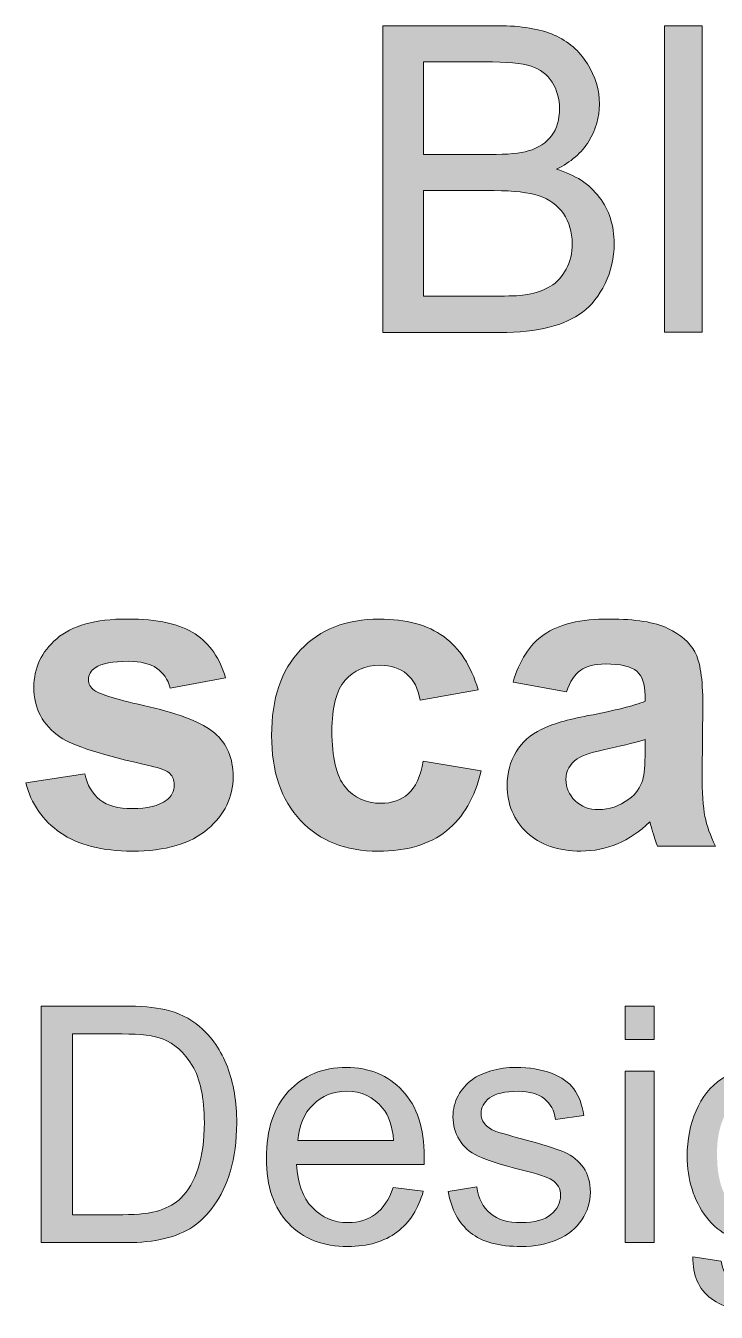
# Model space of a CAD drawing. Header units: inches. Extents: x 1117 to 1992, y -2324 to -585.
# Drawn here: x 1322.21 to 1336.84, y -653.91 to -626.66 of the extents above; entities that cross this region are included whole.
import ezdxf

# ---------------------------------------------------------------- set-up
doc = ezdxf.new("R2010")
doc.units = ezdxf.units.IN
doc.header["$MEASUREMENT"] = 0
doc.layers.add('Layer 1', color=7, linetype='Continuous')

# ---------------------------------------------------------------- blocks, each defined once
blk = doc.blocks.new('block 11')
at = {"layer": 'Layer 1', "true_color": 0x010101}
h = blk.add_hatch(color=18, dxfattribs=at)
h.dxf.hatch_style = 2
edge = h.paths.add_edge_path()
edge.add_spline(control_points=[(1329.779, -633.153), (1329.779, -633.153), (1329.779, -626.66), (1329.779, -626.66), (1329.779, -626.66), (1332.215, -626.66), (1332.215, -626.66), (1332.711, -626.66), (1333.109, -626.727), (1333.408, -626.858), (1333.709, -626.99), (1333.944, -627.192), (1334.113, -627.465), (1334.283, -627.739), (1334.369, -628.024), (1334.369, -628.323), (1334.369, -628.601), (1334.294, -628.861), (1334.142, -629.108), (1333.991, -629.352), (1333.765, -629.551), (1333.46, -629.701), (1333.852, -629.816), (1334.154, -630.013), (1334.365, -630.291), (1334.576, -630.568), (1334.681, -630.896), (1334.681, -631.273), (1334.681, -631.578), (1334.617, -631.86), (1334.489, -632.122), (1334.36, -632.382), (1334.201, -632.585), (1334.012, -632.726), (1333.823, -632.867), (1333.586, -632.975), (1333.3, -633.047), (1333.016, -633.12), (1332.666, -633.157), (1332.253, -633.157), (1332.253, -633.157), (1329.779, -633.157), (1329.779, -633.157), (1329.779, -633.157), (1329.779, -633.153), (1329.779, -633.153)], knot_values=[0, 0, 0, 0, 1, 1, 1, 2, 2, 2, 3, 3, 3, 4, 4, 4, 5, 5, 5, 6, 6, 6, 7, 7, 7, 8, 8, 8, 9, 9, 9, 10, 10, 10, 11, 11, 11, 12, 12, 12, 13, 13, 13, 14, 14, 14, 15, 15, 15, 15], degree=3, periodic=1)
edge = h.paths.add_edge_path()
edge.add_spline(control_points=[(1330.638, -629.388), (1330.638, -629.388), (1332.042, -629.388), (1332.042, -629.388), (1332.423, -629.388), (1332.696, -629.364), (1332.861, -629.313), (1333.08, -629.247), (1333.245, -629.14), (1333.355, -628.99), (1333.466, -628.838), (1333.522, -628.65), (1333.522, -628.424), (1333.522, -628.209), (1333.47, -628.019), (1333.367, -627.855), (1333.264, -627.691), (1333.116, -627.579), (1332.923, -627.518), (1332.731, -627.457), (1332.402, -627.427), (1331.935, -627.427), (1331.935, -627.427), (1330.638, -627.427), (1330.638, -627.427), (1330.638, -627.427), (1330.638, -629.388), (1330.638, -629.388), (1330.638, -629.388), (1330.638, -629.388), (1330.638, -629.388)], knot_values=[0, 0, 0, 0, 1, 1, 1, 2, 2, 2, 3, 3, 3, 4, 4, 4, 5, 5, 5, 6, 6, 6, 7, 7, 7, 8, 8, 8, 9, 9, 9, 10, 10, 10, 10], degree=3, periodic=1)
edge = h.paths.add_edge_path()
edge.add_spline(control_points=[(1330.638, -632.387), (1330.638, -632.387), (1332.255, -632.387), (1332.255, -632.387), (1332.533, -632.387), (1332.727, -632.377), (1332.84, -632.356), (1333.037, -632.32), (1333.202, -632.261), (1333.334, -632.179), (1333.469, -632.097), (1333.577, -631.976), (1333.663, -631.818), (1333.749, -631.661), (1333.791, -631.477), (1333.791, -631.271), (1333.791, -631.028), (1333.729, -630.819), (1333.606, -630.64), (1333.481, -630.461), (1333.31, -630.336), (1333.09, -630.264), (1332.87, -630.192), (1332.553, -630.154), (1332.14, -630.154), (1332.14, -630.154), (1330.638, -630.154), (1330.638, -630.154), (1330.638, -630.154), (1330.638, -632.387), (1330.638, -632.387)], knot_values=[0, 0, 0, 0, 1, 1, 1, 2, 2, 2, 3, 3, 3, 4, 4, 4, 5, 5, 5, 6, 6, 6, 7, 7, 7, 8, 8, 8, 9, 9, 9, 10, 10, 10, 10], degree=3, periodic=1)
h = blk.add_hatch(color=18, dxfattribs=at)
h.dxf.hatch_style = 2
h.paths.add_polyline_path([(1335.745, -633.153), (1335.745, -626.66), (1336.543, -626.66), (1336.543, -633.153)])
h = blk.add_hatch(color=18, dxfattribs=at)
h.dxf.hatch_style = 2
edge = h.paths.add_edge_path()
edge.add_spline(control_points=[(1322.212, -642.696), (1322.212, -642.696), (1323.461, -642.506), (1323.461, -642.506), (1323.513, -642.748), (1323.622, -642.932), (1323.785, -643.057), (1323.947, -643.183), (1324.174, -643.245), (1324.467, -643.245), (1324.789, -643.245), (1325.031, -643.187), (1325.194, -643.068), (1325.304, -642.986), (1325.358, -642.874), (1325.358, -642.736), (1325.358, -642.642), (1325.329, -642.564), (1325.269, -642.502), (1325.206, -642.443), (1325.069, -642.389), (1324.852, -642.338), (1323.848, -642.116), (1323.213, -641.914), (1322.943, -641.731), (1322.571, -641.476), (1322.385, -641.123), (1322.385, -640.672), (1322.385, -640.265), (1322.546, -639.922), (1322.868, -639.645), (1323.19, -639.367), (1323.689, -639.228), (1324.365, -639.228), (1325.009, -639.228), (1325.488, -639.333), (1325.8, -639.543), (1326.113, -639.753), (1326.329, -640.064), (1326.447, -640.473), (1326.447, -640.473), (1325.273, -640.69), (1325.273, -640.69), (1325.223, -640.507), (1325.127, -640.367), (1324.986, -640.27), (1324.846, -640.173), (1324.646, -640.124), (1324.387, -640.124), (1324.058, -640.124), (1323.824, -640.17), (1323.683, -640.262), (1323.587, -640.327), (1323.541, -640.411), (1323.541, -640.514), (1323.541, -640.603), (1323.582, -640.678), (1323.666, -640.741), (1323.777, -640.823), (1324.166, -640.94), (1324.829, -641.09), (1325.492, -641.241), (1325.953, -641.425), (1326.217, -641.644), (1326.477, -641.865), (1326.607, -642.174), (1326.607, -642.57), (1326.607, -643.001), (1326.426, -643.371), (1326.067, -643.68), (1325.706, -643.99), (1325.173, -644.145), (1324.468, -644.145), (1323.828, -644.145), (1323.32, -644.015), (1322.946, -643.755), (1322.571, -643.495), (1322.327, -643.142), (1322.212, -642.696)], knot_values=[0, 0, 0, 0, 1, 1, 1, 2, 2, 2, 3, 3, 3, 4, 4, 4, 5, 5, 5, 6, 6, 6, 7, 7, 7, 8, 8, 8, 9, 9, 9, 10, 10, 10, 11, 11, 11, 12, 12, 12, 13, 13, 13, 14, 14, 14, 15, 15, 15, 16, 16, 16, 17, 17, 17, 18, 18, 18, 19, 19, 19, 20, 20, 20, 21, 21, 21, 22, 22, 22, 23, 23, 23, 24, 24, 24, 25, 25, 25, 26, 26, 26, 26], degree=3, periodic=1)
h = blk.add_hatch(color=18, dxfattribs=at)
h.dxf.hatch_style = 2
edge = h.paths.add_edge_path()
edge.add_spline(control_points=[(1331.797, -640.725), (1331.797, -640.725), (1330.569, -640.947), (1330.569, -640.947), (1330.528, -640.702), (1330.434, -640.516), (1330.288, -640.394), (1330.142, -640.269), (1329.952, -640.208), (1329.718, -640.208), (1329.409, -640.208), (1329.161, -640.315), (1328.977, -640.529), (1328.792, -640.742), (1328.7, -641.101), (1328.7, -641.603), (1328.7, -642.161), (1328.793, -642.555), (1328.981, -642.786), (1329.169, -643.015), (1329.42, -643.131), (1329.737, -643.131), (1329.974, -643.131), (1330.167, -643.065), (1330.318, -642.931), (1330.468, -642.796), (1330.575, -642.565), (1330.637, -642.237), (1330.637, -642.237), (1331.859, -642.446), (1331.859, -642.446), (1331.732, -643.007), (1331.488, -643.43), (1331.128, -643.717), (1330.768, -644.004), (1330.285, -644.147), (1329.68, -644.147), (1328.992, -644.147), (1328.444, -643.93), (1328.035, -643.496), (1327.626, -643.062), (1327.421, -642.46), (1327.421, -641.693), (1327.421, -640.917), (1327.627, -640.312), (1328.037, -639.88), (1328.447, -639.446), (1329.003, -639.23), (1329.702, -639.23), (1330.275, -639.23), (1330.731, -639.354), (1331.069, -639.601), (1331.406, -639.846), (1331.649, -640.22), (1331.797, -640.725)], knot_values=[0, 0, 0, 0, 1, 1, 1, 2, 2, 2, 3, 3, 3, 4, 4, 4, 5, 5, 5, 6, 6, 6, 7, 7, 7, 8, 8, 8, 9, 9, 9, 10, 10, 10, 11, 11, 11, 12, 12, 12, 13, 13, 13, 14, 14, 14, 15, 15, 15, 16, 16, 16, 17, 17, 17, 18, 18, 18, 18], degree=3, periodic=1)
h = blk.add_hatch(color=18, dxfattribs=at)
h.dxf.hatch_style = 2
edge = h.paths.add_edge_path()
edge.add_spline(control_points=[(1333.67, -640.77), (1333.67, -640.77), (1332.54, -640.566), (1332.54, -640.566), (1332.667, -640.111), (1332.886, -639.775), (1333.196, -639.557), (1333.506, -639.338), (1333.967, -639.228), (1334.578, -639.228), (1335.133, -639.228), (1335.546, -639.295), (1335.818, -639.426), (1336.09, -639.558), (1336.281, -639.724), (1336.391, -639.926), (1336.502, -640.129), (1336.559, -640.5), (1336.559, -641.04), (1336.559, -641.04), (1336.545, -642.492), (1336.545, -642.492), (1336.545, -642.906), (1336.565, -643.211), (1336.605, -643.408), (1336.643, -643.604), (1336.719, -643.814), (1336.828, -644.039), (1336.828, -644.039), (1335.597, -644.039), (1335.597, -644.039), (1335.565, -643.956), (1335.525, -643.834), (1335.478, -643.671), (1335.457, -643.598), (1335.442, -643.548), (1335.434, -643.525), (1335.221, -643.732), (1334.994, -643.886), (1334.751, -643.989), (1334.509, -644.093), (1334.251, -644.144), (1333.976, -644.144), (1333.492, -644.144), (1333.11, -644.013), (1332.831, -643.75), (1332.552, -643.487), (1332.413, -643.155), (1332.413, -642.754), (1332.413, -642.488), (1332.476, -642.251), (1332.603, -642.042), (1332.728, -641.834), (1332.907, -641.675), (1333.137, -641.565), (1333.364, -641.454), (1333.696, -641.357), (1334.126, -641.275), (1334.708, -641.164), (1335.111, -641.063), (1335.336, -640.969), (1335.336, -640.969), (1335.336, -640.845), (1335.336, -640.845), (1335.336, -640.605), (1335.277, -640.435), (1335.158, -640.333), (1335.04, -640.232), (1334.817, -640.18), (1334.49, -640.18), (1334.268, -640.18), (1334.095, -640.223), (1333.971, -640.311), (1333.847, -640.398), (1333.746, -640.551), (1333.67, -640.77)], knot_values=[0, 0, 0, 0, 1, 1, 1, 2, 2, 2, 3, 3, 3, 4, 4, 4, 5, 5, 5, 6, 6, 6, 7, 7, 7, 8, 8, 8, 9, 9, 9, 10, 10, 10, 11, 11, 11, 12, 12, 12, 13, 13, 13, 14, 14, 14, 15, 15, 15, 16, 16, 16, 17, 17, 17, 18, 18, 18, 19, 19, 19, 20, 20, 20, 21, 21, 21, 22, 22, 22, 23, 23, 23, 24, 24, 24, 25, 25, 25, 25], degree=3, periodic=1)
edge = h.paths.add_edge_path()
edge.add_spline(control_points=[(1335.335, -641.78), (1335.177, -641.832), (1334.923, -641.896), (1334.578, -641.97), (1334.233, -642.043), (1334.007, -642.116), (1333.9, -642.187), (1333.738, -642.301), (1333.657, -642.447), (1333.657, -642.625), (1333.657, -642.799), (1333.723, -642.95), (1333.853, -643.076), (1333.982, -643.203), (1334.149, -643.266), (1334.348, -643.266), (1334.574, -643.266), (1334.787, -643.192), (1334.991, -643.045), (1335.141, -642.933), (1335.24, -642.795), (1335.287, -642.633), (1335.32, -642.526), (1335.337, -642.324), (1335.337, -642.026), (1335.337, -642.026), (1335.337, -641.779), (1335.337, -641.779), (1335.337, -641.779), (1335.335, -641.78), (1335.335, -641.78), (1335.335, -641.78), (1335.335, -641.78), (1335.335, -641.78)], knot_values=[0, 0, 0, 0, 1, 1, 1, 2, 2, 2, 3, 3, 3, 4, 4, 4, 5, 5, 5, 6, 6, 6, 7, 7, 7, 8, 8, 8, 9, 9, 9, 10, 10, 10, 11, 11, 11, 11], degree=3, periodic=1)
h = blk.add_hatch(color=18, dxfattribs=at)
h.dxf.hatch_style = 2
edge = h.paths.add_edge_path()
edge.add_spline(control_points=[(1322.539, -652.438), (1322.539, -652.438), (1322.539, -647.428), (1322.539, -647.428), (1322.539, -647.428), (1324.265, -647.428), (1324.265, -647.428), (1324.655, -647.428), (1324.952, -647.452), (1325.157, -647.499), (1325.445, -647.565), (1325.689, -647.685), (1325.892, -647.859), (1326.156, -648.083), (1326.354, -648.367), (1326.485, -648.716), (1326.616, -649.063), (1326.683, -649.459), (1326.683, -649.907), (1326.683, -650.288), (1326.638, -650.625), (1326.549, -650.919), (1326.46, -651.213), (1326.346, -651.455), (1326.206, -651.648), (1326.067, -651.84), (1325.916, -651.992), (1325.75, -652.102), (1325.585, -652.213), (1325.387, -652.296), (1325.153, -652.353), (1324.92, -652.41), (1324.651, -652.438), (1324.348, -652.438), (1324.348, -652.438), (1322.539, -652.438), (1322.539, -652.438)], knot_values=[0, 0, 0, 0, 1, 1, 1, 2, 2, 2, 3, 3, 3, 4, 4, 4, 5, 5, 5, 6, 6, 6, 7, 7, 7, 8, 8, 8, 9, 9, 9, 10, 10, 10, 11, 11, 11, 12, 12, 12, 12], degree=3, periodic=1)
edge = h.paths.add_edge_path()
edge.add_spline(control_points=[(1323.202, -651.847), (1323.202, -651.847), (1324.272, -651.847), (1324.272, -651.847), (1324.603, -651.847), (1324.862, -651.816), (1325.05, -651.754), (1325.238, -651.693), (1325.388, -651.606), (1325.498, -651.495), (1325.655, -651.338), (1325.777, -651.126), (1325.865, -650.861), (1325.953, -650.596), (1325.997, -650.273), (1325.997, -649.895), (1325.997, -649.372), (1325.911, -648.968), (1325.74, -648.687), (1325.568, -648.406), (1325.359, -648.217), (1325.113, -648.121), (1324.935, -648.053), (1324.65, -648.018), (1324.255, -648.018), (1324.255, -648.018), (1323.202, -648.018), (1323.202, -648.018), (1323.202, -648.018), (1323.202, -651.847), (1323.202, -651.847), (1323.202, -651.847), (1323.202, -651.847), (1323.202, -651.847)], knot_values=[0, 0, 0, 0, 1, 1, 1, 2, 2, 2, 3, 3, 3, 4, 4, 4, 5, 5, 5, 6, 6, 6, 7, 7, 7, 8, 8, 8, 9, 9, 9, 10, 10, 10, 11, 11, 11, 11], degree=3, periodic=1)
h = blk.add_hatch(color=18, dxfattribs=at)
h.dxf.hatch_style = 2
h.paths.add_polyline_path([(1334.912, -648.135), (1334.912, -647.427), (1335.528, -647.427), (1335.528, -648.135)])
h.paths.add_polyline_path([(1334.912, -652.438), (1334.912, -648.808), (1335.528, -648.808), (1335.528, -652.438)])
h = blk.add_hatch(color=18, dxfattribs=at)
h.dxf.hatch_style = 2
edge = h.paths.add_edge_path()
edge.add_spline(control_points=[(1330.001, -651.269), (1330.001, -651.269), (1330.636, -651.348), (1330.636, -651.348), (1330.536, -651.72), (1330.349, -652.008), (1330.079, -652.213), (1329.807, -652.418), (1329.462, -652.52), (1329.04, -652.52), (1328.509, -652.52), (1328.088, -652.356), (1327.777, -652.029), (1327.466, -651.702), (1327.312, -651.243), (1327.312, -650.655), (1327.312, -650.044), (1327.468, -649.57), (1327.783, -649.232), (1328.098, -648.895), (1328.506, -648.726), (1329.007, -648.726), (1329.492, -648.726), (1329.889, -648.892), (1330.197, -649.221), (1330.504, -649.552), (1330.658, -650.017), (1330.658, -650.615), (1330.658, -650.652), (1330.657, -650.707), (1330.655, -650.78), (1330.655, -650.78), (1327.948, -650.78), (1327.948, -650.78), (1327.97, -651.179), (1328.083, -651.484), (1328.286, -651.697), (1328.489, -651.909), (1328.742, -652.014), (1329.044, -652.014), (1329.271, -652.014), (1329.463, -651.955), (1329.623, -651.835), (1329.782, -651.718), (1329.907, -651.529), (1330.001, -651.269)], knot_values=[0, 0, 0, 0, 1, 1, 1, 2, 2, 2, 3, 3, 3, 4, 4, 4, 5, 5, 5, 6, 6, 6, 7, 7, 7, 8, 8, 8, 9, 9, 9, 10, 10, 10, 11, 11, 11, 12, 12, 12, 13, 13, 13, 14, 14, 14, 15, 15, 15, 15], degree=3, periodic=1)
edge = h.paths.add_edge_path()
edge.add_spline(control_points=[(1327.98, -650.275), (1327.98, -650.275), (1330.008, -650.275), (1330.008, -650.275), (1329.98, -649.969), (1329.903, -649.74), (1329.775, -649.588), (1329.579, -649.351), (1329.326, -649.232), (1329.013, -649.232), (1328.73, -649.232), (1328.492, -649.327), (1328.3, -649.517), (1328.108, -649.705), (1328.001, -649.958), (1327.98, -650.275)], knot_values=[0, 0, 0, 0, 1, 1, 1, 2, 2, 2, 3, 3, 3, 4, 4, 4, 5, 5, 5, 5], degree=3, periodic=1)
h = blk.add_hatch(color=18, dxfattribs=at)
h.dxf.hatch_style = 2
edge = h.paths.add_edge_path()
edge.add_spline(control_points=[(1331.163, -651.355), (1331.163, -651.355), (1331.771, -651.259), (1331.771, -651.259), (1331.806, -651.503), (1331.901, -651.691), (1332.057, -651.82), (1332.213, -651.95), (1332.432, -652.015), (1332.711, -652.015), (1332.994, -652.015), (1333.203, -651.958), (1333.34, -651.843), (1333.477, -651.729), (1333.545, -651.593), (1333.545, -651.439), (1333.545, -651.299), (1333.485, -651.19), (1333.363, -651.11), (1333.28, -651.056), (1333.069, -650.985), (1332.735, -650.901), (1332.284, -650.788), (1331.971, -650.688), (1331.797, -650.606), (1331.623, -650.523), (1331.49, -650.407), (1331.4, -650.26), (1331.31, -650.113), (1331.265, -649.951), (1331.265, -649.773), (1331.265, -649.611), (1331.302, -649.461), (1331.376, -649.325), (1331.45, -649.186), (1331.551, -649.071), (1331.678, -648.98), (1331.773, -648.91), (1331.904, -648.85), (1332.068, -648.801), (1332.234, -648.751), (1332.412, -648.727), (1332.6, -648.727), (1332.886, -648.727), (1333.136, -648.768), (1333.35, -648.85), (1333.565, -648.932), (1333.725, -649.044), (1333.828, -649.183), (1333.93, -649.323), (1334.001, -649.511), (1334.04, -649.746), (1334.04, -649.746), (1333.438, -649.827), (1333.438, -649.827), (1333.412, -649.641), (1333.332, -649.495), (1333.201, -649.39), (1333.07, -649.285), (1332.885, -649.233), (1332.647, -649.233), (1332.363, -649.233), (1332.162, -649.281), (1332.04, -649.373), (1331.92, -649.467), (1331.859, -649.576), (1331.859, -649.702), (1331.859, -649.782), (1331.884, -649.854), (1331.934, -649.916), (1331.986, -649.982), (1332.063, -650.038), (1332.17, -650.081), (1332.232, -650.103), (1332.413, -650.156), (1332.714, -650.237), (1333.149, -650.353), (1333.453, -650.45), (1333.625, -650.524), (1333.797, -650.597), (1333.932, -650.706), (1334.03, -650.846), (1334.127, -650.987), (1334.177, -651.162), (1334.177, -651.372), (1334.177, -651.577), (1334.118, -651.771), (1333.997, -651.952), (1333.877, -652.134), (1333.705, -652.274), (1333.478, -652.372), (1333.253, -652.471), (1332.999, -652.521), (1332.713, -652.521), (1332.241, -652.521), (1331.883, -652.423), (1331.635, -652.228), (1331.389, -652.03), (1331.231, -651.74), (1331.163, -651.355)], knot_values=[0, 0, 0, 0, 1, 1, 1, 2, 2, 2, 3, 3, 3, 4, 4, 4, 5, 5, 5, 6, 6, 6, 7, 7, 7, 8, 8, 8, 9, 9, 9, 10, 10, 10, 11, 11, 11, 12, 12, 12, 13, 13, 13, 14, 14, 14, 15, 15, 15, 16, 16, 16, 17, 17, 17, 18, 18, 18, 19, 19, 19, 20, 20, 20, 21, 21, 21, 22, 22, 22, 23, 23, 23, 24, 24, 24, 25, 25, 25, 26, 26, 26, 27, 27, 27, 28, 28, 28, 29, 29, 29, 30, 30, 30, 31, 31, 31, 32, 32, 32, 33, 33, 33, 33], degree=3, periodic=1)
h = blk.add_hatch(color=18, dxfattribs=at)
h.dxf.hatch_style = 2
edge = h.paths.add_edge_path()
edge.add_spline(control_points=[(1336.351, -652.739), (1336.351, -652.739), (1336.948, -652.828), (1336.948, -652.828), (1336.973, -653.012), (1337.044, -653.147), (1337.156, -653.231), (1337.31, -653.345), (1337.517, -653.402), (1337.782, -653.402), (1338.067, -653.402), (1338.287, -653.345), (1338.442, -653.231), (1338.596, -653.118), (1338.701, -652.959), (1338.756, -652.754), (1338.788, -652.629), (1338.803, -652.364), (1338.8, -651.965), (1338.532, -652.281), (1338.197, -652.439), (1337.796, -652.439), (1337.296, -652.439), (1336.91, -652.26), (1336.637, -651.9), (1336.365, -651.54), (1336.227, -651.108), (1336.227, -650.605), (1336.227, -650.259), (1336.289, -649.938), (1336.415, -649.645), (1336.539, -649.353), (1336.722, -649.127), (1336.96, -648.967), (1337.198, -648.808), (1337.478, -648.727), (1337.799, -648.727), (1338.227, -648.727), (1338.58, -648.9), (1338.858, -649.247), (1338.858, -649.247), (1338.858, -648.81), (1338.858, -648.81), (1338.858, -648.81), (1339.425, -648.81), (1339.425, -648.81), (1339.425, -648.81), (1339.425, -651.949), (1339.425, -651.949), (1339.425, -652.514), (1339.368, -652.913), (1339.253, -653.149), (1339.138, -653.385), (1338.955, -653.571), (1338.706, -653.709), (1338.457, -653.846), (1338.149, -653.913), (1337.785, -653.913), (1337.352, -653.913), (1337.002, -653.817), (1336.735, -653.621), (1336.471, -653.424), (1336.342, -653.131), (1336.351, -652.739)], knot_values=[0, 0, 0, 0, 1, 1, 1, 2, 2, 2, 3, 3, 3, 4, 4, 4, 5, 5, 5, 6, 6, 6, 7, 7, 7, 8, 8, 8, 9, 9, 9, 10, 10, 10, 11, 11, 11, 12, 12, 12, 13, 13, 13, 14, 14, 14, 15, 15, 15, 16, 16, 16, 17, 17, 17, 18, 18, 18, 19, 19, 19, 20, 20, 20, 21, 21, 21, 21], degree=3, periodic=1)
edge = h.paths.add_edge_path()
edge.add_spline(control_points=[(1336.86, -650.558), (1336.86, -651.035), (1336.956, -651.382), (1337.145, -651.6), (1337.333, -651.819), (1337.571, -651.929), (1337.856, -651.929), (1338.139, -651.929), (1338.376, -651.819), (1338.567, -651.603), (1338.758, -651.385), (1338.854, -651.043), (1338.854, -650.58), (1338.854, -650.135), (1338.755, -649.8), (1338.559, -649.574), (1338.36, -649.348), (1338.124, -649.235), (1337.845, -649.235), (1337.573, -649.235), (1337.34, -649.346), (1337.148, -649.568), (1336.956, -649.791), (1336.86, -650.121), (1336.86, -650.558)], knot_values=[0, 0, 0, 0, 1, 1, 1, 2, 2, 2, 3, 3, 3, 4, 4, 4, 5, 5, 5, 6, 6, 6, 7, 7, 7, 8, 8, 8, 8], degree=3, periodic=1)
at = {"layer": 'Layer 1', "lineweight": 0}
for points in [[(1335.745, -633.153), (1335.745, -626.66), (1336.543, -626.66), (1336.543, -633.153), (1335.745, -633.153)], [(1334.912, -648.135), (1334.912, -647.427), (1335.528, -647.427), (1335.528, -648.135), (1334.912, -648.135)], [(1334.912, -652.438), (1334.912, -648.808), (1335.528, -648.808), (1335.528, -652.438), (1334.912, -652.438)]]:
    blk.add_lwpolyline(points, dxfattribs=at)
for points, knots in [([(1329.779, -633.153), (1329.779, -633.153), (1329.779, -626.66), (1329.779, -626.66), (1329.779, -626.66), (1332.215, -626.66), (1332.215, -626.66), (1332.711, -626.66), (1333.109, -626.727), (1333.408, -626.858), (1333.709, -626.99), (1333.944, -627.192), (1334.113, -627.465), (1334.283, -627.739), (1334.369, -628.024), (1334.369, -628.323), (1334.369, -628.601), (1334.294, -628.861), (1334.142, -629.108), (1333.991, -629.352), (1333.765, -629.551), (1333.46, -629.701), (1333.852, -629.816), (1334.154, -630.013), (1334.365, -630.291), (1334.576, -630.568), (1334.681, -630.896), (1334.681, -631.273), (1334.681, -631.578), (1334.617, -631.86), (1334.489, -632.122), (1334.36, -632.382), (1334.201, -632.585), (1334.012, -632.726), (1333.823, -632.867), (1333.586, -632.975), (1333.3, -633.047), (1333.016, -633.12), (1332.666, -633.157), (1332.253, -633.157), (1332.253, -633.157), (1329.779, -633.157), (1329.779, -633.157), (1329.779, -633.157), (1329.779, -633.153), (1329.779, -633.153)], [0, 0, 0, 0, 1, 1, 1, 2, 2, 2, 3, 3, 3, 4, 4, 4, 5, 5, 5, 6, 6, 6, 7, 7, 7, 8, 8, 8, 9, 9, 9, 10, 10, 10, 11, 11, 11, 12, 12, 12, 13, 13, 13, 14, 14, 14, 15, 15, 15, 15]), ([(1330.638, -629.388), (1330.638, -629.388), (1332.042, -629.388), (1332.042, -629.388), (1332.423, -629.388), (1332.696, -629.364), (1332.861, -629.313), (1333.08, -629.247), (1333.245, -629.14), (1333.355, -628.99), (1333.466, -628.838), (1333.522, -628.65), (1333.522, -628.424), (1333.522, -628.209), (1333.47, -628.019), (1333.367, -627.855), (1333.264, -627.691), (1333.116, -627.579), (1332.923, -627.518), (1332.731, -627.457), (1332.402, -627.427), (1331.935, -627.427), (1331.935, -627.427), (1330.638, -627.427), (1330.638, -627.427), (1330.638, -627.427), (1330.638, -629.388), (1330.638, -629.388), (1330.638, -629.388), (1330.638, -629.388), (1330.638, -629.388)], [0, 0, 0, 0, 1, 1, 1, 2, 2, 2, 3, 3, 3, 4, 4, 4, 5, 5, 5, 6, 6, 6, 7, 7, 7, 8, 8, 8, 9, 9, 9, 10, 10, 10, 10]), ([(1330.638, -632.387), (1330.638, -632.387), (1332.255, -632.387), (1332.255, -632.387), (1332.533, -632.387), (1332.727, -632.377), (1332.84, -632.356), (1333.037, -632.32), (1333.202, -632.261), (1333.334, -632.179), (1333.469, -632.097), (1333.577, -631.976), (1333.663, -631.818), (1333.749, -631.661), (1333.791, -631.477), (1333.791, -631.271), (1333.791, -631.028), (1333.729, -630.819), (1333.606, -630.64), (1333.481, -630.461), (1333.31, -630.336), (1333.09, -630.264), (1332.87, -630.192), (1332.553, -630.154), (1332.14, -630.154), (1332.14, -630.154), (1330.638, -630.154), (1330.638, -630.154), (1330.638, -630.154), (1330.638, -632.387), (1330.638, -632.387)], [0, 0, 0, 0, 1, 1, 1, 2, 2, 2, 3, 3, 3, 4, 4, 4, 5, 5, 5, 6, 6, 6, 7, 7, 7, 8, 8, 8, 9, 9, 9, 10, 10, 10, 10]), ([(1322.212, -642.696), (1322.212, -642.696), (1323.461, -642.506), (1323.461, -642.506), (1323.513, -642.748), (1323.622, -642.932), (1323.785, -643.057), (1323.947, -643.183), (1324.174, -643.245), (1324.467, -643.245), (1324.789, -643.245), (1325.031, -643.187), (1325.194, -643.068), (1325.304, -642.986), (1325.358, -642.874), (1325.358, -642.736), (1325.358, -642.642), (1325.329, -642.564), (1325.269, -642.502), (1325.206, -642.443), (1325.069, -642.389), (1324.852, -642.338), (1323.848, -642.116), (1323.213, -641.914), (1322.943, -641.731), (1322.571, -641.476), (1322.385, -641.123), (1322.385, -640.672), (1322.385, -640.265), (1322.546, -639.922), (1322.868, -639.645), (1323.19, -639.367), (1323.689, -639.228), (1324.365, -639.228), (1325.009, -639.228), (1325.488, -639.333), (1325.8, -639.543), (1326.113, -639.753), (1326.329, -640.064), (1326.447, -640.473), (1326.447, -640.473), (1325.273, -640.69), (1325.273, -640.69), (1325.223, -640.507), (1325.127, -640.367), (1324.986, -640.27), (1324.846, -640.173), (1324.646, -640.124), (1324.387, -640.124), (1324.058, -640.124), (1323.824, -640.17), (1323.683, -640.262), (1323.587, -640.327), (1323.541, -640.411), (1323.541, -640.514), (1323.541, -640.603), (1323.582, -640.678), (1323.666, -640.741), (1323.777, -640.823), (1324.166, -640.94), (1324.829, -641.09), (1325.492, -641.241), (1325.953, -641.425), (1326.217, -641.644), (1326.477, -641.865), (1326.607, -642.174), (1326.607, -642.57), (1326.607, -643.001), (1326.426, -643.371), (1326.067, -643.68), (1325.706, -643.99), (1325.173, -644.145), (1324.468, -644.145), (1323.828, -644.145), (1323.32, -644.015), (1322.946, -643.755), (1322.571, -643.495), (1322.327, -643.142), (1322.212, -642.696)], [0, 0, 0, 0, 1, 1, 1, 2, 2, 2, 3, 3, 3, 4, 4, 4, 5, 5, 5, 6, 6, 6, 7, 7, 7, 8, 8, 8, 9, 9, 9, 10, 10, 10, 11, 11, 11, 12, 12, 12, 13, 13, 13, 14, 14, 14, 15, 15, 15, 16, 16, 16, 17, 17, 17, 18, 18, 18, 19, 19, 19, 20, 20, 20, 21, 21, 21, 22, 22, 22, 23, 23, 23, 24, 24, 24, 25, 25, 25, 26, 26, 26, 26]), ([(1331.797, -640.725), (1331.797, -640.725), (1330.569, -640.947), (1330.569, -640.947), (1330.528, -640.702), (1330.434, -640.516), (1330.288, -640.394), (1330.142, -640.269), (1329.952, -640.208), (1329.718, -640.208), (1329.409, -640.208), (1329.161, -640.315), (1328.977, -640.529), (1328.792, -640.742), (1328.7, -641.101), (1328.7, -641.603), (1328.7, -642.161), (1328.793, -642.555), (1328.981, -642.786), (1329.169, -643.015), (1329.42, -643.131), (1329.737, -643.131), (1329.974, -643.131), (1330.167, -643.065), (1330.318, -642.931), (1330.468, -642.796), (1330.575, -642.565), (1330.637, -642.237), (1330.637, -642.237), (1331.859, -642.446), (1331.859, -642.446), (1331.732, -643.007), (1331.488, -643.43), (1331.128, -643.717), (1330.768, -644.004), (1330.285, -644.147), (1329.68, -644.147), (1328.992, -644.147), (1328.444, -643.93), (1328.035, -643.496), (1327.626, -643.062), (1327.421, -642.46), (1327.421, -641.693), (1327.421, -640.917), (1327.627, -640.312), (1328.037, -639.88), (1328.447, -639.446), (1329.003, -639.23), (1329.702, -639.23), (1330.275, -639.23), (1330.731, -639.354), (1331.069, -639.601), (1331.406, -639.846), (1331.649, -640.22), (1331.797, -640.725)], [0, 0, 0, 0, 1, 1, 1, 2, 2, 2, 3, 3, 3, 4, 4, 4, 5, 5, 5, 6, 6, 6, 7, 7, 7, 8, 8, 8, 9, 9, 9, 10, 10, 10, 11, 11, 11, 12, 12, 12, 13, 13, 13, 14, 14, 14, 15, 15, 15, 16, 16, 16, 17, 17, 17, 18, 18, 18, 18]), ([(1333.67, -640.77), (1333.67, -640.77), (1332.54, -640.566), (1332.54, -640.566), (1332.667, -640.111), (1332.886, -639.775), (1333.196, -639.557), (1333.506, -639.338), (1333.967, -639.228), (1334.578, -639.228), (1335.133, -639.228), (1335.546, -639.295), (1335.818, -639.426), (1336.09, -639.558), (1336.281, -639.724), (1336.391, -639.926), (1336.502, -640.129), (1336.559, -640.5), (1336.559, -641.04), (1336.559, -641.04), (1336.545, -642.492), (1336.545, -642.492), (1336.545, -642.906), (1336.565, -643.211), (1336.605, -643.408), (1336.643, -643.604), (1336.719, -643.814), (1336.828, -644.039), (1336.828, -644.039), (1335.597, -644.039), (1335.597, -644.039), (1335.565, -643.956), (1335.525, -643.834), (1335.478, -643.671), (1335.457, -643.598), (1335.442, -643.548), (1335.434, -643.525), (1335.221, -643.732), (1334.994, -643.886), (1334.751, -643.989), (1334.509, -644.093), (1334.251, -644.144), (1333.976, -644.144), (1333.492, -644.144), (1333.11, -644.013), (1332.831, -643.75), (1332.552, -643.487), (1332.413, -643.155), (1332.413, -642.754), (1332.413, -642.488), (1332.476, -642.251), (1332.603, -642.042), (1332.728, -641.834), (1332.907, -641.675), (1333.137, -641.565), (1333.364, -641.454), (1333.696, -641.357), (1334.126, -641.275), (1334.708, -641.164), (1335.111, -641.063), (1335.336, -640.969), (1335.336, -640.969), (1335.336, -640.845), (1335.336, -640.845), (1335.336, -640.605), (1335.277, -640.435), (1335.158, -640.333), (1335.04, -640.232), (1334.817, -640.18), (1334.49, -640.18), (1334.268, -640.18), (1334.095, -640.223), (1333.971, -640.311), (1333.847, -640.398), (1333.746, -640.551), (1333.67, -640.77)], [0, 0, 0, 0, 1, 1, 1, 2, 2, 2, 3, 3, 3, 4, 4, 4, 5, 5, 5, 6, 6, 6, 7, 7, 7, 8, 8, 8, 9, 9, 9, 10, 10, 10, 11, 11, 11, 12, 12, 12, 13, 13, 13, 14, 14, 14, 15, 15, 15, 16, 16, 16, 17, 17, 17, 18, 18, 18, 19, 19, 19, 20, 20, 20, 21, 21, 21, 22, 22, 22, 23, 23, 23, 24, 24, 24, 25, 25, 25, 25]), ([(1335.335, -641.78), (1335.177, -641.832), (1334.923, -641.896), (1334.578, -641.97), (1334.233, -642.043), (1334.007, -642.116), (1333.9, -642.187), (1333.738, -642.301), (1333.657, -642.447), (1333.657, -642.625), (1333.657, -642.799), (1333.723, -642.95), (1333.853, -643.076), (1333.982, -643.203), (1334.149, -643.266), (1334.348, -643.266), (1334.574, -643.266), (1334.787, -643.192), (1334.991, -643.045), (1335.141, -642.933), (1335.24, -642.795), (1335.287, -642.633), (1335.32, -642.526), (1335.337, -642.324), (1335.337, -642.026), (1335.337, -642.026), (1335.337, -641.779), (1335.337, -641.779), (1335.337, -641.779), (1335.335, -641.78), (1335.335, -641.78), (1335.335, -641.78), (1335.335, -641.78), (1335.335, -641.78)], [0, 0, 0, 0, 1, 1, 1, 2, 2, 2, 3, 3, 3, 4, 4, 4, 5, 5, 5, 6, 6, 6, 7, 7, 7, 8, 8, 8, 9, 9, 9, 10, 10, 10, 11, 11, 11, 11]), ([(1322.539, -652.438), (1322.539, -652.438), (1322.539, -647.428), (1322.539, -647.428), (1322.539, -647.428), (1324.265, -647.428), (1324.265, -647.428), (1324.655, -647.428), (1324.952, -647.452), (1325.157, -647.499), (1325.445, -647.565), (1325.689, -647.685), (1325.892, -647.859), (1326.156, -648.083), (1326.354, -648.367), (1326.485, -648.716), (1326.616, -649.063), (1326.683, -649.459), (1326.683, -649.907), (1326.683, -650.288), (1326.638, -650.625), (1326.549, -650.919), (1326.46, -651.213), (1326.346, -651.455), (1326.206, -651.648), (1326.067, -651.84), (1325.916, -651.992), (1325.75, -652.102), (1325.585, -652.213), (1325.387, -652.296), (1325.153, -652.353), (1324.92, -652.41), (1324.651, -652.438), (1324.348, -652.438), (1324.348, -652.438), (1322.539, -652.438), (1322.539, -652.438)], [0, 0, 0, 0, 1, 1, 1, 2, 2, 2, 3, 3, 3, 4, 4, 4, 5, 5, 5, 6, 6, 6, 7, 7, 7, 8, 8, 8, 9, 9, 9, 10, 10, 10, 11, 11, 11, 12, 12, 12, 12]), ([(1323.202, -651.847), (1323.202, -651.847), (1324.272, -651.847), (1324.272, -651.847), (1324.603, -651.847), (1324.862, -651.816), (1325.05, -651.754), (1325.238, -651.693), (1325.388, -651.606), (1325.498, -651.495), (1325.655, -651.338), (1325.777, -651.126), (1325.865, -650.861), (1325.953, -650.596), (1325.997, -650.273), (1325.997, -649.895), (1325.997, -649.372), (1325.911, -648.968), (1325.74, -648.687), (1325.568, -648.406), (1325.359, -648.217), (1325.113, -648.121), (1324.935, -648.053), (1324.65, -648.018), (1324.255, -648.018), (1324.255, -648.018), (1323.202, -648.018), (1323.202, -648.018), (1323.202, -648.018), (1323.202, -651.847), (1323.202, -651.847), (1323.202, -651.847), (1323.202, -651.847), (1323.202, -651.847)], [0, 0, 0, 0, 1, 1, 1, 2, 2, 2, 3, 3, 3, 4, 4, 4, 5, 5, 5, 6, 6, 6, 7, 7, 7, 8, 8, 8, 9, 9, 9, 10, 10, 10, 11, 11, 11, 11]), ([(1330.001, -651.269), (1330.001, -651.269), (1330.636, -651.348), (1330.636, -651.348), (1330.536, -651.72), (1330.349, -652.008), (1330.079, -652.213), (1329.807, -652.418), (1329.462, -652.52), (1329.04, -652.52), (1328.509, -652.52), (1328.088, -652.356), (1327.777, -652.029), (1327.466, -651.702), (1327.312, -651.243), (1327.312, -650.655), (1327.312, -650.044), (1327.468, -649.57), (1327.783, -649.232), (1328.098, -648.895), (1328.506, -648.726), (1329.007, -648.726), (1329.492, -648.726), (1329.889, -648.892), (1330.197, -649.221), (1330.504, -649.552), (1330.658, -650.017), (1330.658, -650.615), (1330.658, -650.652), (1330.657, -650.707), (1330.655, -650.78), (1330.655, -650.78), (1327.948, -650.78), (1327.948, -650.78), (1327.97, -651.179), (1328.083, -651.484), (1328.286, -651.697), (1328.489, -651.909), (1328.742, -652.014), (1329.044, -652.014), (1329.271, -652.014), (1329.463, -651.955), (1329.623, -651.835), (1329.782, -651.718), (1329.907, -651.529), (1330.001, -651.269)], [0, 0, 0, 0, 1, 1, 1, 2, 2, 2, 3, 3, 3, 4, 4, 4, 5, 5, 5, 6, 6, 6, 7, 7, 7, 8, 8, 8, 9, 9, 9, 10, 10, 10, 11, 11, 11, 12, 12, 12, 13, 13, 13, 14, 14, 14, 15, 15, 15, 15]), ([(1331.163, -651.355), (1331.163, -651.355), (1331.771, -651.259), (1331.771, -651.259), (1331.806, -651.503), (1331.901, -651.691), (1332.057, -651.82), (1332.213, -651.95), (1332.432, -652.015), (1332.711, -652.015), (1332.994, -652.015), (1333.203, -651.958), (1333.34, -651.843), (1333.477, -651.729), (1333.545, -651.593), (1333.545, -651.439), (1333.545, -651.299), (1333.485, -651.19), (1333.363, -651.11), (1333.28, -651.056), (1333.069, -650.985), (1332.735, -650.901), (1332.284, -650.788), (1331.971, -650.688), (1331.797, -650.606), (1331.623, -650.523), (1331.49, -650.407), (1331.4, -650.26), (1331.31, -650.113), (1331.265, -649.951), (1331.265, -649.773), (1331.265, -649.611), (1331.302, -649.461), (1331.376, -649.325), (1331.45, -649.186), (1331.551, -649.071), (1331.678, -648.98), (1331.773, -648.91), (1331.904, -648.85), (1332.068, -648.801), (1332.234, -648.751), (1332.412, -648.727), (1332.6, -648.727), (1332.886, -648.727), (1333.136, -648.768), (1333.35, -648.85), (1333.565, -648.932), (1333.725, -649.044), (1333.828, -649.183), (1333.93, -649.323), (1334.001, -649.511), (1334.04, -649.746), (1334.04, -649.746), (1333.438, -649.827), (1333.438, -649.827), (1333.412, -649.641), (1333.332, -649.495), (1333.201, -649.39), (1333.07, -649.285), (1332.885, -649.233), (1332.647, -649.233), (1332.363, -649.233), (1332.162, -649.281), (1332.04, -649.373), (1331.92, -649.467), (1331.859, -649.576), (1331.859, -649.702), (1331.859, -649.782), (1331.884, -649.854), (1331.934, -649.916), (1331.986, -649.982), (1332.063, -650.038), (1332.17, -650.081), (1332.232, -650.103), (1332.413, -650.156), (1332.714, -650.237), (1333.149, -650.353), (1333.453, -650.45), (1333.625, -650.524), (1333.797, -650.597), (1333.932, -650.706), (1334.03, -650.846), (1334.127, -650.987), (1334.177, -651.162), (1334.177, -651.372), (1334.177, -651.577), (1334.118, -651.771), (1333.997, -651.952), (1333.877, -652.134), (1333.705, -652.274), (1333.478, -652.372), (1333.253, -652.471), (1332.999, -652.521), (1332.713, -652.521), (1332.241, -652.521), (1331.883, -652.423), (1331.635, -652.228), (1331.389, -652.03), (1331.231, -651.74), (1331.163, -651.355)], [0, 0, 0, 0, 1, 1, 1, 2, 2, 2, 3, 3, 3, 4, 4, 4, 5, 5, 5, 6, 6, 6, 7, 7, 7, 8, 8, 8, 9, 9, 9, 10, 10, 10, 11, 11, 11, 12, 12, 12, 13, 13, 13, 14, 14, 14, 15, 15, 15, 16, 16, 16, 17, 17, 17, 18, 18, 18, 19, 19, 19, 20, 20, 20, 21, 21, 21, 22, 22, 22, 23, 23, 23, 24, 24, 24, 25, 25, 25, 26, 26, 26, 27, 27, 27, 28, 28, 28, 29, 29, 29, 30, 30, 30, 31, 31, 31, 32, 32, 32, 33, 33, 33, 33]), ([(1336.351, -652.739), (1336.351, -652.739), (1336.948, -652.828), (1336.948, -652.828), (1336.973, -653.012), (1337.044, -653.147), (1337.156, -653.231), (1337.31, -653.345), (1337.517, -653.402), (1337.782, -653.402), (1338.067, -653.402), (1338.287, -653.345), (1338.442, -653.231), (1338.596, -653.118), (1338.701, -652.959), (1338.756, -652.754), (1338.788, -652.629), (1338.803, -652.364), (1338.8, -651.965), (1338.532, -652.281), (1338.197, -652.439), (1337.796, -652.439), (1337.296, -652.439), (1336.91, -652.26), (1336.637, -651.9), (1336.365, -651.54), (1336.227, -651.108), (1336.227, -650.605), (1336.227, -650.259), (1336.289, -649.938), (1336.415, -649.645), (1336.539, -649.353), (1336.722, -649.127), (1336.96, -648.967), (1337.198, -648.808), (1337.478, -648.727), (1337.799, -648.727), (1338.227, -648.727), (1338.58, -648.9), (1338.858, -649.247), (1338.858, -649.247), (1338.858, -648.81), (1338.858, -648.81), (1338.858, -648.81), (1339.425, -648.81), (1339.425, -648.81), (1339.425, -648.81), (1339.425, -651.949), (1339.425, -651.949), (1339.425, -652.514), (1339.368, -652.913), (1339.253, -653.149), (1339.138, -653.385), (1338.955, -653.571), (1338.706, -653.709), (1338.457, -653.846), (1338.149, -653.913), (1337.785, -653.913), (1337.352, -653.913), (1337.002, -653.817), (1336.735, -653.621), (1336.471, -653.424), (1336.342, -653.131), (1336.351, -652.739)], [0, 0, 0, 0, 1, 1, 1, 2, 2, 2, 3, 3, 3, 4, 4, 4, 5, 5, 5, 6, 6, 6, 7, 7, 7, 8, 8, 8, 9, 9, 9, 10, 10, 10, 11, 11, 11, 12, 12, 12, 13, 13, 13, 14, 14, 14, 15, 15, 15, 16, 16, 16, 17, 17, 17, 18, 18, 18, 19, 19, 19, 20, 20, 20, 21, 21, 21, 21]), ([(1327.98, -650.275), (1327.98, -650.275), (1330.008, -650.275), (1330.008, -650.275), (1329.98, -649.969), (1329.903, -649.74), (1329.775, -649.588), (1329.579, -649.351), (1329.326, -649.232), (1329.013, -649.232), (1328.73, -649.232), (1328.492, -649.327), (1328.3, -649.517), (1328.108, -649.705), (1328.001, -649.958), (1327.98, -650.275)], [0, 0, 0, 0, 1, 1, 1, 2, 2, 2, 3, 3, 3, 4, 4, 4, 5, 5, 5, 5])]:
    blk.add_open_spline(points, degree=3, knots=knots, dxfattribs=at)
blk = doc.blocks.new('block 9')
at = {"layer": 'Layer 1'}
blk.add_blockref('block 11', (0, 0), dxfattribs=at)

msp = doc.modelspace()

# ---------------------------------------------------------------- block references
at = {"layer": 'Layer 1'}
msp.add_blockref('block 9', (0, 0), dxfattribs=at)

doc.saveas('drawing.dxf')
